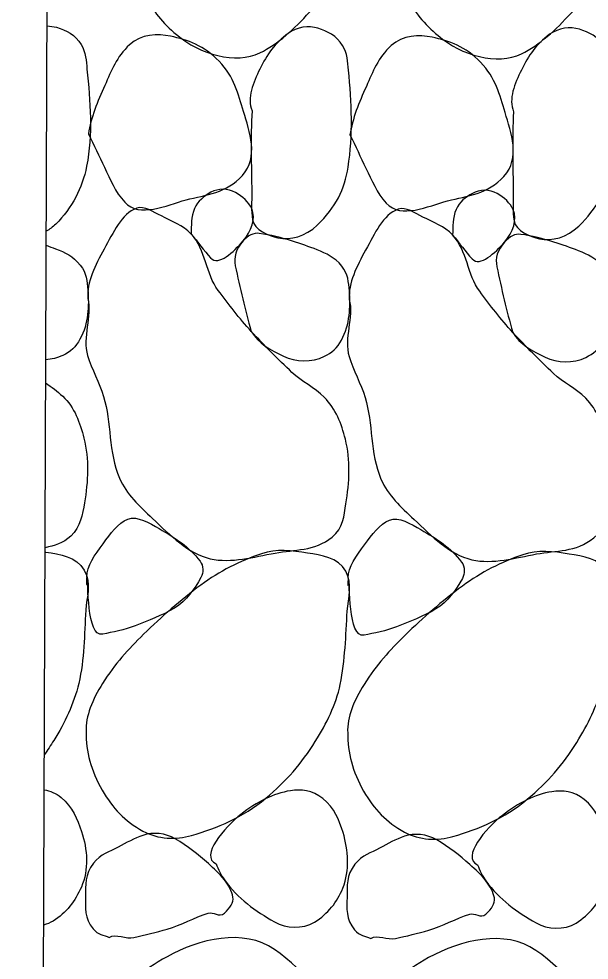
# Model space of a CAD drawing. Header units: feet. Extents: x -406 to 2003, y 7035 to 10885.
# Drawn here: x 632.75 to 640.34, y 8377.38 to 8389.91 of the extents above; entities that cross this region are included whole.
import ezdxf

# ---------------------------------------------------------------- set-up
doc = ezdxf.new("R2010")
doc.units = ezdxf.units.FT
doc.header["$LTSCALE"] = 40
doc.header["$MEASUREMENT"] = 0
doc.layers.add('1', color=7, linetype='Continuous')

msp = doc.modelspace()

# ---------------------------------------------------------------- linework, layer by layer
at = {"layer": '1', "color": 4, "linetype": 'Continuous'}
msp.add_line((632.749, 8290.171, -4.663), (633.264, 8427.195, -4.663), dxfattribs=at)
for points, knots in [([(633.706, 8393.613, -4.663), (633.604, 8393.818, -4.663), (633.784, 8394.11, -4.663), (633.958, 8394.326, -4.663), (634.207, 8394.634, -4.663), (634.47, 8394.838, -4.663), (634.789, 8395.015, -4.663), (635.213, 8395.25, -4.663), (635.806, 8395.397, -4.663), (636.218, 8395.112, -4.663), (636.641, 8394.819, -4.663), (636.957, 8394.405, -4.663), (637.075, 8393.918, -4.663), (637.154, 8393.593, -4.663), (637.19, 8393.268, -4.663), (637.174, 8392.942, -4.663), (637.148, 8392.432, -4.663), (637.094, 8391.922, -4.663), (637.066, 8391.412, -4.663), (637.052, 8391.159, -4.663), (637.098, 8390.904, -4.663), (637.063, 8390.652, -4.663), (637.027, 8390.388, -4.663), (636.808, 8390.206, -4.663), (636.618, 8389.996, -4.663), (636.415, 8389.769, -4.663), (636.2, 8389.574, -4.663), (635.959, 8389.454, -4.663), (635.637, 8389.294, -4.663), (635.161, 8389.432, -4.663), (634.848, 8389.696, -4.663), (634.666, 8389.85, -4.663), (634.526, 8390.011, -4.663), (634.442, 8390.219, -4.663), (634.266, 8390.655, -4.663), (634.125, 8391.086, -4.663), (634.005, 8391.536, -4.663), (633.879, 8392.008, -4.663), (633.716, 8392.472, -4.663), (633.693, 8392.955, -4.663), (633.682, 8393.174, -4.663), (633.696, 8393.394, -4.663), (633.706, 8393.613, -4.663)], [0, 0, 0, 0, 0.050597, 0.050597, 0.050597, 0.122728, 0.122728, 0.122728, 0.218507, 0.218507, 0.218507, 0.316787, 0.316787, 0.316787, 0.38235, 0.38235, 0.38235, 0.484937, 0.484937, 0.484937, 0.535738, 0.535738, 0.535738, 0.588733, 0.588733, 0.588733, 0.645816, 0.645816, 0.645816, 0.721809, 0.721809, 0.721809, 0.766098, 0.766098, 0.766098, 0.85889, 0.85889, 0.85889, 0.956017, 0.956017, 0.956017, 1, 1, 1, 1]), ([(637.188, 8393.6, -4.663), (637.085, 8393.805, -4.663), (637.266, 8394.097, -4.663), (637.44, 8394.313, -4.663), (637.688, 8394.621, -4.663), (637.951, 8394.825, -4.663), (638.27, 8395.002, -4.663), (638.694, 8395.237, -4.663), (639.288, 8395.384, -4.663), (639.699, 8395.099, -4.663), (640.122, 8394.806, -4.663), (640.438, 8394.392, -4.663), (640.557, 8393.905, -4.663), (640.636, 8393.579, -4.663), (640.671, 8393.255, -4.663), (640.655, 8392.929, -4.663), (640.63, 8392.419, -4.663), (640.575, 8391.909, -4.663), (640.547, 8391.398, -4.663), (640.534, 8391.146, -4.663), (640.579, 8390.891, -4.663), (640.545, 8390.639, -4.663), (640.508, 8390.375, -4.663), (640.289, 8390.193, -4.663), (640.1, 8389.983, -4.663), (639.896, 8389.756, -4.663), (639.682, 8389.561, -4.663), (639.44, 8389.441, -4.663), (639.118, 8389.281, -4.663), (638.643, 8389.418, -4.663), (638.33, 8389.683, -4.663), (638.147, 8389.837, -4.663), (638.007, 8389.998, -4.663), (637.923, 8390.206, -4.663), (637.748, 8390.642, -4.663), (637.606, 8391.073, -4.663), (637.486, 8391.523, -4.663), (637.361, 8391.995, -4.663), (637.198, 8392.458, -4.663), (637.174, 8392.942, -4.663), (637.163, 8393.161, -4.663), (637.178, 8393.381, -4.663), (637.188, 8393.6, -4.663)], [0, 0, 0, 0, 0.050597, 0.050597, 0.050597, 0.122728, 0.122728, 0.122728, 0.218507, 0.218507, 0.218507, 0.316787, 0.316787, 0.316787, 0.38235, 0.38235, 0.38235, 0.484937, 0.484937, 0.484937, 0.535738, 0.535738, 0.535738, 0.588733, 0.588733, 0.588733, 0.645816, 0.645816, 0.645816, 0.721809, 0.721809, 0.721809, 0.766098, 0.766098, 0.766098, 0.85889, 0.85889, 0.85889, 0.956017, 0.956017, 0.956017, 1, 1, 1, 1]), ([(633.124, 8389.812, -4.663), (633.166, 8389.811, -4.663), (633.208, 8389.804, -4.663), (633.25, 8389.793, -4.663), (633.381, 8389.759, -4.663), (633.501, 8389.691, -4.663), (633.578, 8389.565, -4.663), (633.643, 8389.458, -4.663), (633.645, 8389.348, -4.663), (633.656, 8389.236, -4.663), (633.699, 8388.807, -4.663), (633.737, 8388.369, -4.663), (633.651, 8387.943, -4.663), (633.593, 8387.655, -4.663), (633.46, 8387.387, -4.663), (633.24, 8387.173, -4.663), (633.2, 8387.135, -4.663), (633.159, 8387.105, -4.663), (633.113, 8387.078, -4.663)], [0, 0, 0, 0, 0.039924, 0.039924, 0.039924, 0.165192, 0.165192, 0.165192, 0.271276, 0.271276, 0.271276, 0.676654, 0.676654, 0.676654, 0.950254, 0.950254, 0.950254, 1, 1, 1, 1]), ([(633.675, 8388.374, -4.663), (633.707, 8388.591, -4.663), (633.796, 8388.805, -4.663), (633.893, 8389.019, -4.663), (633.984, 8389.219, -4.663), (634.046, 8389.399, -4.663), (634.224, 8389.562, -4.663), (634.38, 8389.706, -4.663), (634.596, 8389.709, -4.663), (634.769, 8389.674, -4.663), (634.995, 8389.628, -4.663), (635.217, 8389.546, -4.663), (635.414, 8389.343, -4.663), (635.617, 8389.134, -4.663), (635.669, 8388.906, -4.663), (635.74, 8388.672, -4.663), (635.821, 8388.405, -4.663), (635.946, 8388.067, -4.663), (635.726, 8387.822, -4.663), (635.514, 8387.586, -4.663), (635.241, 8387.565, -4.663), (634.976, 8387.496, -4.663), (634.712, 8387.426, -4.663), (634.356, 8387.251, -4.663), (634.159, 8387.465, -4.663), (634.03, 8387.606, -4.663), (633.968, 8387.769, -4.663), (633.889, 8387.931, -4.663), (633.817, 8388.078, -4.663), (633.748, 8388.227, -4.663), (633.675, 8388.374, -4.663)], [0, 0, 0, 0, 0.099321, 0.099321, 0.099321, 0.192025, 0.192025, 0.192025, 0.273076, 0.273076, 0.273076, 0.378794, 0.378794, 0.378794, 0.48747, 0.48747, 0.48747, 0.61146, 0.61146, 0.61146, 0.73063, 0.73063, 0.73063, 0.849753, 0.849753, 0.849753, 0.928287, 0.928287, 0.928287, 1, 1, 1, 1]), ([(635.854, 8388.683, -4.663), (635.782, 8388.851, -4.663), (635.869, 8389.06, -4.663), (635.958, 8389.238, -4.663), (636.053, 8389.43, -4.663), (636.155, 8389.582, -4.663), (636.334, 8389.713, -4.663), (636.453, 8389.801, -4.663), (636.607, 8389.817, -4.663), (636.731, 8389.78, -4.663), (636.854, 8389.743, -4.663), (636.982, 8389.68, -4.663), (637.059, 8389.552, -4.663), (637.124, 8389.444, -4.663), (637.126, 8389.335, -4.663), (637.137, 8389.223, -4.663), (637.18, 8388.794, -4.663), (637.2, 8388.358, -4.663), (637.132, 8387.93, -4.663), (637.087, 8387.641, -4.663), (636.968, 8387.397, -4.663), (636.721, 8387.16, -4.663), (636.566, 8387.011, -4.663), (636.364, 8386.956, -4.663), (636.199, 8386.992, -4.663), (636.074, 8387.02, -4.663), (635.884, 8387.093, -4.663), (635.86, 8387.232, -4.663), (635.838, 8387.353, -4.663), (635.851, 8387.474, -4.663), (635.85, 8387.595, -4.663), (635.845, 8387.957, -4.663), (635.833, 8388.321, -4.663), (635.854, 8388.683, -4.663)], [0, 0, 0, 0, 0.081972, 0.081972, 0.081972, 0.169857, 0.169857, 0.169857, 0.228285, 0.228285, 0.228285, 0.286248, 0.286248, 0.286248, 0.335334, 0.335334, 0.335334, 0.522907, 0.522907, 0.522907, 0.649504, 0.649504, 0.649504, 0.729114, 0.729114, 0.729114, 0.789367, 0.789367, 0.789367, 0.842044, 0.842044, 0.842044, 1, 1, 1, 1]), ([(639.335, 8388.67, -4.663), (639.264, 8388.838, -4.663), (639.351, 8389.047, -4.663), (639.439, 8389.225, -4.663), (639.534, 8389.417, -4.663), (639.636, 8389.568, -4.663), (639.815, 8389.7, -4.663), (639.935, 8389.788, -4.663), (640.089, 8389.804, -4.663), (640.212, 8389.767, -4.663), (640.335, 8389.73, -4.663), (640.463, 8389.666, -4.663), (640.54, 8389.539, -4.663), (640.606, 8389.431, -4.663), (640.607, 8389.322, -4.663), (640.619, 8389.21, -4.663), (640.662, 8388.781, -4.663), (640.681, 8388.345, -4.663), (640.614, 8387.917, -4.663), (640.568, 8387.628, -4.663), (640.449, 8387.384, -4.663), (640.203, 8387.147, -4.663), (640.047, 8386.998, -4.663), (639.845, 8386.942, -4.663), (639.68, 8386.979, -4.663), (639.556, 8387.007, -4.663), (639.366, 8387.08, -4.663), (639.341, 8387.219, -4.663), (639.319, 8387.34, -4.663), (639.333, 8387.46, -4.663), (639.331, 8387.581, -4.663), (639.326, 8387.944, -4.663), (639.315, 8388.307, -4.663), (639.335, 8388.67, -4.663)], [0, 0, 0, 0, 0.081972, 0.081972, 0.081972, 0.169857, 0.169857, 0.169857, 0.228285, 0.228285, 0.228285, 0.286248, 0.286248, 0.286248, 0.335334, 0.335334, 0.335334, 0.522907, 0.522907, 0.522907, 0.649504, 0.649504, 0.649504, 0.729114, 0.729114, 0.729114, 0.789367, 0.789367, 0.789367, 0.842044, 0.842044, 0.842044, 1, 1, 1, 1]), ([(637.157, 8388.361, -4.663), (637.189, 8388.578, -4.663), (637.277, 8388.792, -4.663), (637.375, 8389.006, -4.663), (637.465, 8389.206, -4.663), (637.527, 8389.386, -4.663), (637.705, 8389.549, -4.663), (637.861, 8389.692, -4.663), (638.077, 8389.696, -4.663), (638.25, 8389.661, -4.663), (638.476, 8389.615, -4.663), (638.698, 8389.533, -4.663), (638.895, 8389.329, -4.663), (639.098, 8389.121, -4.663), (639.15, 8388.893, -4.663), (639.222, 8388.659, -4.663), (639.303, 8388.392, -4.663), (639.428, 8388.054, -4.663), (639.207, 8387.809, -4.663), (638.995, 8387.573, -4.663), (638.722, 8387.552, -4.663), (638.457, 8387.483, -4.663), (638.193, 8387.413, -4.663), (637.838, 8387.238, -4.663), (637.641, 8387.452, -4.663), (637.511, 8387.592, -4.663), (637.449, 8387.756, -4.663), (637.37, 8387.918, -4.663), (637.299, 8388.065, -4.663), (637.23, 8388.214, -4.663), (637.157, 8388.361, -4.663)], [0, 0, 0, 0, 0.099321, 0.099321, 0.099321, 0.192025, 0.192025, 0.192025, 0.273076, 0.273076, 0.273076, 0.378794, 0.378794, 0.378794, 0.48747, 0.48747, 0.48747, 0.61146, 0.61146, 0.61146, 0.73063, 0.73063, 0.73063, 0.849753, 0.849753, 0.849753, 0.928287, 0.928287, 0.928287, 1, 1, 1, 1]), ([(635.042, 8387.042, -4.663), (635.044, 8387.155, -4.663), (635.042, 8387.269, -4.663), (635.089, 8387.382, -4.663), (635.131, 8387.482, -4.663), (635.214, 8387.546, -4.663), (635.305, 8387.597, -4.663), (635.404, 8387.651, -4.663), (635.532, 8387.652, -4.663), (635.634, 8387.595, -4.663), (635.729, 8387.542, -4.663), (635.808, 8387.466, -4.663), (635.849, 8387.379, -4.663), (635.908, 8387.251, -4.663), (635.846, 8387.079, -4.663), (635.734, 8386.949, -4.663), (635.611, 8386.806, -4.663), (635.407, 8386.611, -4.663), (635.302, 8386.723, -4.663), (635.213, 8386.818, -4.663), (635.131, 8386.94, -4.663), (635.042, 8387.042, -4.663)], [0, 0, 0, 0, 0.13075, 0.13075, 0.13075, 0.246831, 0.246831, 0.246831, 0.372114, 0.372114, 0.372114, 0.488195, 0.488195, 0.488195, 0.657947, 0.657947, 0.657947, 0.84346, 0.84346, 0.84346, 1, 1, 1, 1]), ([(638.524, 8387.029, -4.663), (638.525, 8387.142, -4.663), (638.523, 8387.256, -4.663), (638.57, 8387.369, -4.663), (638.612, 8387.469, -4.663), (638.695, 8387.533, -4.663), (638.787, 8387.583, -4.663), (638.886, 8387.638, -4.663), (639.014, 8387.639, -4.663), (639.116, 8387.582, -4.663), (639.21, 8387.529, -4.663), (639.29, 8387.453, -4.663), (639.33, 8387.366, -4.663), (639.389, 8387.238, -4.663), (639.328, 8387.066, -4.663), (639.215, 8386.935, -4.663), (639.092, 8386.793, -4.663), (638.889, 8386.598, -4.663), (638.783, 8386.71, -4.663), (638.695, 8386.805, -4.663), (638.613, 8386.927, -4.663), (638.524, 8387.029, -4.663)], [0, 0, 0, 0, 0.13075, 0.13075, 0.13075, 0.246831, 0.246831, 0.246831, 0.372114, 0.372114, 0.372114, 0.488195, 0.488195, 0.488195, 0.657947, 0.657947, 0.657947, 0.84346, 0.84346, 0.84346, 1, 1, 1, 1]), ([(633.667, 8386.185, -4.663), (633.653, 8386.402, -4.663), (633.764, 8386.624, -4.663), (633.885, 8386.842, -4.663), (634.006, 8387.061, -4.663), (634.115, 8387.312, -4.663), (634.318, 8387.385, -4.663), (634.418, 8387.421, -4.663), (634.542, 8387.334, -4.663), (634.646, 8387.282, -4.663), (634.787, 8387.21, -4.663), (634.932, 8387.16, -4.663), (635.042, 8387.042, -4.663), (635.24, 8386.83, -4.663), (635.237, 8386.513, -4.663), (635.402, 8386.292, -4.663), (635.542, 8386.106, -4.663), (635.684, 8385.919, -4.663), (635.843, 8385.746, -4.663), (636.017, 8385.556, -4.663), (636.2, 8385.377, -4.663), (636.385, 8385.2, -4.663), (636.515, 8385.075, -4.663), (636.682, 8385.004, -4.663), (636.815, 8384.869, -4.663), (636.968, 8384.714, -4.663), (637.045, 8384.516, -4.663), (637.096, 8384.313, -4.663), (637.167, 8384.032, -4.663), (637.15, 8383.735, -4.663), (637.104, 8383.451, -4.663), (637.079, 8383.293, -4.663), (637.067, 8383.126, -4.663), (636.921, 8383.009, -4.663), (636.679, 8382.817, -4.663), (636.421, 8382.844, -4.663), (636.16, 8382.796, -4.663), (635.875, 8382.745, -4.663), (635.578, 8382.655, -4.663), (635.298, 8382.72, -4.663), (634.996, 8382.791, -4.663), (634.769, 8383.03, -4.663), (634.529, 8383.256, -4.663), (634.352, 8383.423, -4.663), (634.183, 8383.574, -4.663), (634.089, 8383.791, -4.663), (633.939, 8384.138, -4.663), (633.983, 8384.531, -4.663), (633.878, 8384.88, -4.663), (633.822, 8385.064, -4.663), (633.721, 8385.242, -4.663), (633.664, 8385.425, -4.663), (633.59, 8385.664, -4.663), (633.727, 8385.946, -4.663), (633.667, 8386.185, -4.663)], [0, 0, 0, 0, 0.054316, 0.054316, 0.054316, 0.108799, 0.108799, 0.108799, 0.135821, 0.135821, 0.135821, 0.172146, 0.172146, 0.172146, 0.237422, 0.237422, 0.237422, 0.292461, 0.292461, 0.292461, 0.352873, 0.352873, 0.352873, 0.395413, 0.395413, 0.395413, 0.444368, 0.444368, 0.444368, 0.51201, 0.51201, 0.51201, 0.549525, 0.549525, 0.549525, 0.611502, 0.611502, 0.611502, 0.679424, 0.679424, 0.679424, 0.752988, 0.752988, 0.752988, 0.80734, 0.80734, 0.80734, 0.894432, 0.894432, 0.894432, 0.940374, 0.940374, 0.940374, 1, 1, 1, 1]), ([(637.148, 8386.172, -4.663), (637.135, 8386.389, -4.663), (637.246, 8386.611, -4.663), (637.366, 8386.829, -4.663), (637.487, 8387.048, -4.663), (637.597, 8387.299, -4.663), (637.799, 8387.372, -4.663), (637.9, 8387.408, -4.663), (638.023, 8387.321, -4.663), (638.128, 8387.268, -4.663), (638.268, 8387.197, -4.663), (638.414, 8387.147, -4.663), (638.524, 8387.029, -4.663), (638.722, 8386.817, -4.663), (638.718, 8386.5, -4.663), (638.884, 8386.279, -4.663), (639.024, 8386.093, -4.663), (639.165, 8385.906, -4.663), (639.324, 8385.733, -4.663), (639.499, 8385.543, -4.663), (639.681, 8385.364, -4.663), (639.866, 8385.187, -4.663), (639.997, 8385.062, -4.663), (640.163, 8384.991, -4.663), (640.296, 8384.856, -4.663), (640.449, 8384.701, -4.663), (640.526, 8384.503, -4.663), (640.577, 8384.299, -4.663), (640.648, 8384.018, -4.663), (640.631, 8383.722, -4.663), (640.585, 8383.438, -4.663), (640.56, 8383.28, -4.663), (640.549, 8383.113, -4.663), (640.402, 8382.996, -4.663), (640.161, 8382.804, -4.663), (639.902, 8382.831, -4.663), (639.642, 8382.783, -4.663), (639.357, 8382.732, -4.663), (639.059, 8382.642, -4.663), (638.78, 8382.707, -4.663), (638.477, 8382.778, -4.663), (638.251, 8383.017, -4.663), (638.011, 8383.243, -4.663), (637.833, 8383.41, -4.663), (637.664, 8383.561, -4.663), (637.57, 8383.778, -4.663), (637.42, 8384.125, -4.663), (637.465, 8384.518, -4.663), (637.359, 8384.867, -4.663), (637.303, 8385.051, -4.663), (637.202, 8385.229, -4.663), (637.146, 8385.412, -4.663), (637.072, 8385.651, -4.663), (637.209, 8385.933, -4.663), (637.148, 8386.172, -4.663)], [0, 0, 0, 0, 0.054316, 0.054316, 0.054316, 0.108799, 0.108799, 0.108799, 0.135821, 0.135821, 0.135821, 0.172146, 0.172146, 0.172146, 0.237422, 0.237422, 0.237422, 0.292461, 0.292461, 0.292461, 0.352873, 0.352873, 0.352873, 0.395413, 0.395413, 0.395413, 0.444368, 0.444368, 0.444368, 0.51201, 0.51201, 0.51201, 0.549525, 0.549525, 0.549525, 0.611502, 0.611502, 0.611502, 0.679424, 0.679424, 0.679424, 0.752988, 0.752988, 0.752988, 0.80734, 0.80734, 0.80734, 0.894432, 0.894432, 0.894432, 0.940374, 0.940374, 0.940374, 1, 1, 1, 1]), ([(635.843, 8385.746, -4.663), (635.798, 8385.889, -4.663), (635.766, 8386.033, -4.663), (635.731, 8386.177, -4.663), (635.695, 8386.325, -4.663), (635.66, 8386.473, -4.663), (635.631, 8386.62, -4.663), (635.608, 8386.732, -4.663), (635.638, 8386.841, -4.663), (635.734, 8386.949, -4.663), (635.8, 8387.023, -4.663), (635.873, 8387.06, -4.663), (635.95, 8387.05, -4.663), (636.097, 8387.031, -4.663), (636.246, 8386.992, -4.663), (636.392, 8386.946, -4.663), (636.503, 8386.911, -4.663), (636.611, 8386.875, -4.663), (636.72, 8386.831, -4.663), (636.843, 8386.782, -4.663), (636.953, 8386.733, -4.663), (637.048, 8386.615, -4.663), (637.132, 8386.511, -4.663), (637.14, 8386.397, -4.663), (637.149, 8386.286, -4.663), (637.165, 8386.069, -4.663), (637.158, 8385.844, -4.663), (637.044, 8385.628, -4.663), (636.991, 8385.527, -4.663), (636.914, 8385.461, -4.663), (636.817, 8385.414, -4.663), (636.648, 8385.331, -4.663), (636.437, 8385.337, -4.663), (636.272, 8385.416, -4.663), (636.108, 8385.494, -4.663), (635.932, 8385.586, -4.663), (635.843, 8385.746, -4.663)], [0, 0, 0, 0, 0.087607, 0.087607, 0.087607, 0.176844, 0.176844, 0.176844, 0.244543, 0.244543, 0.244543, 0.291416, 0.291416, 0.291416, 0.380653, 0.380653, 0.380653, 0.449046, 0.449046, 0.449046, 0.526343, 0.526343, 0.526343, 0.594042, 0.594042, 0.594042, 0.724902, 0.724902, 0.724902, 0.786407, 0.786407, 0.786407, 0.893425, 0.893425, 0.893425, 1, 1, 1, 1]), ([(639.324, 8385.733, -4.663), (639.28, 8385.876, -4.663), (639.248, 8386.02, -4.663), (639.212, 8386.164, -4.663), (639.176, 8386.312, -4.663), (639.142, 8386.46, -4.663), (639.112, 8386.607, -4.663), (639.089, 8386.719, -4.663), (639.119, 8386.828, -4.663), (639.215, 8386.935, -4.663), (639.281, 8387.01, -4.663), (639.354, 8387.047, -4.663), (639.431, 8387.037, -4.663), (639.578, 8387.018, -4.663), (639.727, 8386.979, -4.663), (639.873, 8386.933, -4.663), (639.984, 8386.898, -4.663), (640.092, 8386.862, -4.663), (640.201, 8386.818, -4.663), (640.324, 8386.769, -4.663), (640.434, 8386.72, -4.663), (640.529, 8386.602, -4.663), (640.613, 8386.498, -4.663), (640.622, 8386.384, -4.663), (640.63, 8386.272, -4.663), (640.647, 8386.056, -4.663), (640.639, 8385.831, -4.663), (640.526, 8385.615, -4.663), (640.472, 8385.514, -4.663), (640.395, 8385.448, -4.663), (640.298, 8385.4, -4.663), (640.129, 8385.317, -4.663), (639.918, 8385.324, -4.663), (639.754, 8385.403, -4.663), (639.59, 8385.48, -4.663), (639.414, 8385.573, -4.663), (639.324, 8385.733, -4.663)], [0, 0, 0, 0, 0.087607, 0.087607, 0.087607, 0.176844, 0.176844, 0.176844, 0.244543, 0.244543, 0.244543, 0.291416, 0.291416, 0.291416, 0.380653, 0.380653, 0.380653, 0.449046, 0.449046, 0.449046, 0.526343, 0.526343, 0.526343, 0.594042, 0.594042, 0.594042, 0.724902, 0.724902, 0.724902, 0.786407, 0.786407, 0.786407, 0.893425, 0.893425, 0.893425, 1, 1, 1, 1]), ([(633.113, 8386.892, -4.663), (633.155, 8386.877, -4.663), (633.197, 8386.861, -4.663), (633.239, 8386.845, -4.663), (633.361, 8386.798, -4.663), (633.47, 8386.746, -4.663), (633.567, 8386.628, -4.663), (633.651, 8386.525, -4.663), (633.659, 8386.41, -4.663), (633.667, 8386.299, -4.663), (633.684, 8386.082, -4.663), (633.68, 8385.855, -4.663), (633.563, 8385.641, -4.663), (633.508, 8385.541, -4.663), (633.435, 8385.47, -4.663), (633.335, 8385.427, -4.663), (633.26, 8385.394, -4.663), (633.185, 8385.373, -4.663), (633.107, 8385.368, -4.663)], [0, 0, 0, 0, 0.064408, 0.064408, 0.064408, 0.252893, 0.252893, 0.252893, 0.417971, 0.417971, 0.417971, 0.737065, 0.737065, 0.737065, 0.887039, 0.887039, 0.887039, 1, 1, 1, 1]), ([(633.106, 8385.059, -4.663), (633.185, 8385.005, -4.663), (633.26, 8384.95, -4.663), (633.333, 8384.882, -4.663), (633.492, 8384.735, -4.663), (633.563, 8384.529, -4.663), (633.615, 8384.326, -4.663), (633.686, 8384.045, -4.663), (633.671, 8383.747, -4.663), (633.623, 8383.464, -4.663), (633.596, 8383.307, -4.663), (633.572, 8383.148, -4.663), (633.44, 8383.022, -4.663), (633.335, 8382.923, -4.663), (633.22, 8382.893, -4.663), (633.098, 8382.867, -4.663)], [0, 0, 0, 0, 0.109598, 0.109598, 0.109598, 0.347039, 0.347039, 0.347039, 0.675113, 0.675113, 0.675113, 0.857069, 0.857069, 0.857069, 1, 1, 1, 1]), ([(633.653, 8382.477, -4.663), (633.651, 8382.62, -4.663), (633.763, 8382.774, -4.663), (633.87, 8382.919, -4.663), (633.972, 8383.056, -4.663), (634.067, 8383.193, -4.663), (634.2, 8383.246, -4.663), (634.326, 8383.296, -4.663), (634.486, 8383.197, -4.663), (634.619, 8383.12, -4.663), (634.83, 8382.997, -4.663), (635.015, 8382.882, -4.663), (635.162, 8382.687, -4.663), (635.208, 8382.626, -4.663), (635.207, 8382.534, -4.663), (635.173, 8382.471, -4.663), (635.088, 8382.315, -4.663), (634.98, 8382.163, -4.663), (634.82, 8382.064, -4.663), (634.649, 8381.959, -4.663), (634.474, 8381.9, -4.663), (634.297, 8381.828, -4.663), (634.159, 8381.772, -4.663), (633.991, 8381.74, -4.663), (633.866, 8381.716, -4.663), (633.643, 8381.675, -4.663), (633.68, 8382.425, -4.663), (633.653, 8382.477, -4.663), (633.65, 8382.484, -4.663), (633.645, 8382.35, -4.663), (633.653, 8382.375, -4.663)], [0, 0, 0, 0, 0.103475, 0.103475, 0.103475, 0.201297, 0.201297, 0.201297, 0.293367, 0.293367, 0.293367, 0.439391, 0.439391, 0.439391, 0.484772, 0.484772, 0.484772, 0.598088, 0.598088, 0.598088, 0.7187, 0.7187, 0.7187, 0.812423, 0.812423, 0.812423, 0.978533, 0.978533, 0.978533, 1, 1, 1, 1]), ([(637.134, 8382.464, -4.663), (637.132, 8382.607, -4.663), (637.244, 8382.761, -4.663), (637.352, 8382.905, -4.663), (637.453, 8383.042, -4.663), (637.548, 8383.18, -4.663), (637.682, 8383.233, -4.663), (637.807, 8383.283, -4.663), (637.968, 8383.184, -4.663), (638.101, 8383.107, -4.663), (638.312, 8382.984, -4.663), (638.496, 8382.869, -4.663), (638.643, 8382.674, -4.663), (638.689, 8382.613, -4.663), (638.688, 8382.521, -4.663), (638.654, 8382.458, -4.663), (638.569, 8382.302, -4.663), (638.461, 8382.15, -4.663), (638.301, 8382.051, -4.663), (638.13, 8381.946, -4.663), (637.955, 8381.887, -4.663), (637.778, 8381.815, -4.663), (637.641, 8381.759, -4.663), (637.473, 8381.727, -4.663), (637.347, 8381.703, -4.663), (637.124, 8381.661, -4.663), (637.162, 8382.412, -4.663), (637.134, 8382.464, -4.663), (637.131, 8382.471, -4.663), (637.127, 8382.337, -4.663), (637.134, 8382.362, -4.663)], [0, 0, 0, 0, 0.103475, 0.103475, 0.103475, 0.201297, 0.201297, 0.201297, 0.293367, 0.293367, 0.293367, 0.439391, 0.439391, 0.439391, 0.484772, 0.484772, 0.484772, 0.598088, 0.598088, 0.598088, 0.7187, 0.7187, 0.7187, 0.812423, 0.812423, 0.812423, 0.978533, 0.978533, 0.978533, 1, 1, 1, 1]), ([(633.097, 8382.81, -4.663), (633.102, 8382.809, -4.663), (633.106, 8382.809, -4.663), (633.11, 8382.808, -4.663), (633.295, 8382.778, -4.663), (633.512, 8382.755, -4.663), (633.619, 8382.568, -4.663), (633.722, 8382.391, -4.663), (633.651, 8382.212, -4.663), (633.64, 8382.035, -4.663), (633.62, 8381.71, -4.663), (633.624, 8381.384, -4.663), (633.546, 8381.06, -4.663), (633.48, 8380.786, -4.663), (633.363, 8380.536, -4.663), (633.214, 8380.301, -4.663), (633.173, 8380.236, -4.663), (633.132, 8380.173, -4.663), (633.087, 8380.11, -4.663)], [0, 0, 0, 0, 0.00405, 0.00405, 0.00405, 0.183053, 0.183053, 0.183053, 0.352625, 0.352625, 0.352625, 0.663964, 0.663964, 0.663964, 0.927128, 0.927128, 0.927128, 1, 1, 1, 1]), ([(633.645, 8380.413, -4.663), (633.636, 8380.629, -4.663), (633.729, 8380.844, -4.663), (633.863, 8381.059, -4.663), (634.031, 8381.327, -4.663), (634.204, 8381.512, -4.663), (634.41, 8381.714, -4.663), (634.653, 8381.953, -4.663), (634.896, 8382.164, -4.663), (635.172, 8382.369, -4.663), (635.422, 8382.554, -4.663), (635.69, 8382.688, -4.663), (635.979, 8382.786, -4.663), (636.174, 8382.852, -4.663), (636.39, 8382.831, -4.663), (636.591, 8382.795, -4.663), (636.777, 8382.762, -4.663), (636.998, 8382.742, -4.663), (637.101, 8382.555, -4.663), (637.198, 8382.378, -4.663), (637.132, 8382.199, -4.663), (637.121, 8382.022, -4.663), (637.101, 8381.697, -4.663), (637.093, 8381.371, -4.663), (637.027, 8381.047, -4.663), (636.972, 8380.773, -4.663), (636.846, 8380.532, -4.663), (636.695, 8380.288, -4.663), (636.513, 8379.993, -4.663), (636.312, 8379.76, -4.663), (636.035, 8379.531, -4.663), (635.73, 8379.279, -4.663), (635.393, 8379.135, -4.663), (635.046, 8379.036, -4.663), (634.843, 8378.977, -4.663), (634.603, 8378.984, -4.663), (634.4, 8379.095, -4.663), (634.159, 8379.226, -4.663), (634.001, 8379.395, -4.663), (633.858, 8379.641, -4.663), (633.709, 8379.898, -4.663), (633.642, 8380.157, -4.663), (633.645, 8380.413, -4.663)], [0, 0, 0, 0, 0.060327, 0.060327, 0.060327, 0.135919, 0.135919, 0.135919, 0.224896, 0.224896, 0.224896, 0.305284, 0.305284, 0.305284, 0.359513, 0.359513, 0.359513, 0.409373, 0.409373, 0.409373, 0.456607, 0.456607, 0.456607, 0.543329, 0.543329, 0.543329, 0.616633, 0.616633, 0.616633, 0.70561, 0.70561, 0.70561, 0.803499, 0.803499, 0.803499, 0.860951, 0.860951, 0.860951, 0.929109, 0.929109, 0.929109, 1, 1, 1, 1]), ([(637.127, 8380.4, -4.663), (637.117, 8380.616, -4.663), (637.211, 8380.831, -4.663), (637.345, 8381.046, -4.663), (637.512, 8381.314, -4.663), (637.685, 8381.499, -4.663), (637.891, 8381.701, -4.663), (638.134, 8381.94, -4.663), (638.377, 8382.151, -4.663), (638.654, 8382.356, -4.663), (638.903, 8382.541, -4.663), (639.172, 8382.675, -4.663), (639.46, 8382.773, -4.663), (639.655, 8382.839, -4.663), (639.871, 8382.818, -4.663), (640.073, 8382.782, -4.663), (640.258, 8382.749, -4.663), (640.479, 8382.729, -4.663), (640.582, 8382.542, -4.663), (640.68, 8382.364, -4.663), (640.614, 8382.186, -4.663), (640.603, 8382.009, -4.663), (640.583, 8381.684, -4.663), (640.574, 8381.358, -4.663), (640.508, 8381.034, -4.663), (640.453, 8380.76, -4.663), (640.327, 8380.519, -4.663), (640.177, 8380.275, -4.663), (639.994, 8379.98, -4.663), (639.793, 8379.747, -4.663), (639.516, 8379.518, -4.663), (639.212, 8379.266, -4.663), (638.874, 8379.122, -4.663), (638.528, 8379.023, -4.663), (638.324, 8378.964, -4.663), (638.085, 8378.971, -4.663), (637.881, 8379.082, -4.663), (637.641, 8379.213, -4.663), (637.482, 8379.382, -4.663), (637.339, 8379.628, -4.663), (637.191, 8379.885, -4.663), (637.123, 8380.144, -4.663), (637.127, 8380.4, -4.663)], [0, 0, 0, 0, 0.060327, 0.060327, 0.060327, 0.135919, 0.135919, 0.135919, 0.224896, 0.224896, 0.224896, 0.305284, 0.305284, 0.305284, 0.359513, 0.359513, 0.359513, 0.409373, 0.409373, 0.409373, 0.456607, 0.456607, 0.456607, 0.543329, 0.543329, 0.543329, 0.616633, 0.616633, 0.616633, 0.70561, 0.70561, 0.70561, 0.803499, 0.803499, 0.803499, 0.860951, 0.860951, 0.860951, 0.929109, 0.929109, 0.929109, 1, 1, 1, 1]), ([(633.086, 8379.645, -4.663), (633.168, 8379.63, -4.663), (633.242, 8379.6, -4.663), (633.313, 8379.541, -4.663), (633.464, 8379.418, -4.663), (633.528, 8379.255, -4.663), (633.584, 8379.087, -4.663), (633.661, 8378.853, -4.663), (633.683, 8378.579, -4.663), (633.581, 8378.35, -4.663), (633.5, 8378.166, -4.663), (633.381, 8378.003, -4.663), (633.205, 8377.897, -4.663), (633.164, 8377.873, -4.663), (633.123, 8377.855, -4.663), (633.079, 8377.844, -4.663)], [0, 0, 0, 0, 0.111691, 0.111691, 0.111691, 0.34767, 0.34767, 0.34767, 0.67649, 0.67649, 0.67649, 0.938815, 0.938815, 0.938815, 1, 1, 1, 1]), ([(635.374, 8378.66, -4.663), (635.151, 8378.756, -4.663), (635.489, 8379.148, -4.663), (635.705, 8379.317, -4.663), (635.919, 8379.484, -4.663), (636.136, 8379.595, -4.663), (636.364, 8379.632, -4.663), (636.502, 8379.654, -4.663), (636.66, 8379.639, -4.663), (636.795, 8379.528, -4.663), (636.956, 8379.396, -4.663), (637.013, 8379.243, -4.663), (637.065, 8379.074, -4.663), (637.138, 8378.837, -4.663), (637.155, 8378.573, -4.663), (637.062, 8378.336, -4.663), (636.988, 8378.148, -4.663), (636.864, 8377.995, -4.663), (636.686, 8377.884, -4.663), (636.525, 8377.784, -4.663), (636.308, 8377.8, -4.663), (636.153, 8377.886, -4.663), (635.9, 8378.028, -4.663), (635.665, 8378.196, -4.663), (635.486, 8378.444, -4.663), (635.436, 8378.514, -4.663), (635.405, 8378.583, -4.663), (635.374, 8378.66, -4.663)], [0, 0, 0, 0, 0.135954, 0.135954, 0.135954, 0.270983, 0.270983, 0.270983, 0.352857, 0.352857, 0.352857, 0.450656, 0.450656, 0.450656, 0.586933, 0.586933, 0.586933, 0.695652, 0.695652, 0.695652, 0.79419, 0.79419, 0.79419, 0.954985, 0.954985, 0.954985, 1, 1, 1, 1]), ([(638.855, 8378.647, -4.663), (638.632, 8378.743, -4.663), (638.971, 8379.135, -4.663), (639.186, 8379.304, -4.663), (639.401, 8379.471, -4.663), (639.617, 8379.582, -4.663), (639.845, 8379.619, -4.663), (639.984, 8379.641, -4.663), (640.141, 8379.626, -4.663), (640.276, 8379.515, -4.663), (640.437, 8379.383, -4.663), (640.494, 8379.23, -4.663), (640.546, 8379.06, -4.663), (640.619, 8378.824, -4.663), (640.636, 8378.56, -4.663), (640.544, 8378.323, -4.663), (640.47, 8378.135, -4.663), (640.345, 8377.982, -4.663), (640.168, 8377.871, -4.663), (640.007, 8377.771, -4.663), (639.79, 8377.787, -4.663), (639.635, 8377.873, -4.663), (639.382, 8378.015, -4.663), (639.146, 8378.183, -4.663), (638.968, 8378.431, -4.663), (638.918, 8378.501, -4.663), (638.887, 8378.57, -4.663), (638.855, 8378.647, -4.663)], [0, 0, 0, 0, 0.135954, 0.135954, 0.135954, 0.270983, 0.270983, 0.270983, 0.352857, 0.352857, 0.352857, 0.450656, 0.450656, 0.450656, 0.586933, 0.586933, 0.586933, 0.695652, 0.695652, 0.695652, 0.79419, 0.79419, 0.79419, 0.954985, 0.954985, 0.954985, 1, 1, 1, 1]), ([(633.953, 8377.679, -4.663), (633.877, 8377.711, -4.663), (633.804, 8377.715, -4.663), (633.738, 8377.793, -4.663), (633.616, 8377.936, -4.663), (633.636, 8378.081, -4.663), (633.637, 8378.225, -4.663), (633.638, 8378.372, -4.663), (633.625, 8378.52, -4.663), (633.741, 8378.666, -4.663), (633.841, 8378.793, -4.663), (633.953, 8378.816, -4.663), (634.07, 8378.881, -4.663), (634.179, 8378.941, -4.663), (634.287, 8378.998, -4.663), (634.4, 8379.038, -4.663), (634.534, 8379.086, -4.663), (634.701, 8379.066, -4.663), (634.831, 8378.991, -4.663), (634.996, 8378.896, -4.663), (635.132, 8378.786, -4.663), (635.272, 8378.661, -4.663), (635.349, 8378.592, -4.663), (635.417, 8378.534, -4.663), (635.486, 8378.444, -4.663), (635.544, 8378.37, -4.663), (635.587, 8378.293, -4.663), (635.599, 8378.217, -4.663), (635.611, 8378.145, -4.663), (635.563, 8378.072, -4.663), (635.485, 8378.002, -4.663), (635.415, 8377.94, -4.663), (635.336, 8378.026, -4.663), (635.269, 8378.003, -4.663), (635.087, 8377.94, -4.663), (634.911, 8377.847, -4.663), (634.724, 8377.79, -4.663), (634.578, 8377.745, -4.663), (634.429, 8377.711, -4.663), (634.281, 8377.678, -4.663), (634.175, 8377.654, -4.663), (634.044, 8377.735, -4.663), (633.953, 8377.679, -4.663)], [0, 0, 0, 0, 0.046192, 0.046192, 0.046192, 0.130206, 0.130206, 0.130206, 0.216316, 0.216316, 0.216316, 0.290904, 0.290904, 0.290904, 0.360184, 0.360184, 0.360184, 0.442388, 0.442388, 0.442388, 0.546946, 0.546946, 0.546946, 0.604754, 0.604754, 0.604754, 0.652861, 0.652861, 0.652861, 0.699053, 0.699053, 0.699053, 0.739929, 0.739929, 0.739929, 0.850992, 0.850992, 0.850992, 0.93761, 0.93761, 0.93761, 1, 1, 1, 1]), ([(637.434, 8377.666, -4.663), (637.359, 8377.697, -4.663), (637.286, 8377.702, -4.663), (637.219, 8377.78, -4.663), (637.098, 8377.923, -4.663), (637.117, 8378.068, -4.663), (637.118, 8378.212, -4.663), (637.12, 8378.359, -4.663), (637.106, 8378.507, -4.663), (637.222, 8378.653, -4.663), (637.322, 8378.78, -4.663), (637.435, 8378.803, -4.663), (637.552, 8378.868, -4.663), (637.661, 8378.928, -4.663), (637.769, 8378.985, -4.663), (637.881, 8379.025, -4.663), (638.015, 8379.073, -4.663), (638.182, 8379.053, -4.663), (638.312, 8378.978, -4.663), (638.477, 8378.883, -4.663), (638.614, 8378.772, -4.663), (638.753, 8378.648, -4.663), (638.83, 8378.579, -4.663), (638.899, 8378.521, -4.663), (638.968, 8378.431, -4.663), (639.025, 8378.357, -4.663), (639.068, 8378.28, -4.663), (639.08, 8378.204, -4.663), (639.092, 8378.132, -4.663), (639.044, 8378.059, -4.663), (638.966, 8377.989, -4.663), (638.897, 8377.927, -4.663), (638.818, 8378.013, -4.663), (638.751, 8377.99, -4.663), (638.568, 8377.927, -4.663), (638.392, 8377.834, -4.663), (638.205, 8377.776, -4.663), (638.06, 8377.732, -4.663), (637.91, 8377.697, -4.663), (637.763, 8377.665, -4.663), (637.656, 8377.641, -4.663), (637.525, 8377.722, -4.663), (637.434, 8377.666, -4.663)], [0, 0, 0, 0, 0.046192, 0.046192, 0.046192, 0.130206, 0.130206, 0.130206, 0.216316, 0.216316, 0.216316, 0.290904, 0.290904, 0.290904, 0.360184, 0.360184, 0.360184, 0.442388, 0.442388, 0.442388, 0.546946, 0.546946, 0.546946, 0.604754, 0.604754, 0.604754, 0.652861, 0.652861, 0.652861, 0.699053, 0.699053, 0.699053, 0.739929, 0.739929, 0.739929, 0.850992, 0.850992, 0.850992, 0.93761, 0.93761, 0.93761, 1, 1, 1, 1]), ([(633.64, 8376.021, -4.663), (633.537, 8376.226, -4.663), (633.718, 8376.518, -4.663), (633.892, 8376.734, -4.663), (634.141, 8377.042, -4.663), (634.403, 8377.246, -4.663), (634.723, 8377.423, -4.663), (635.147, 8377.658, -4.663), (635.74, 8377.805, -4.663), (636.152, 8377.52, -4.663), (636.574, 8377.227, -4.663), (636.891, 8376.813, -4.663), (637.009, 8376.326, -4.663), (637.088, 8376.001, -4.663), (637.124, 8375.676, -4.663), (637.108, 8375.35, -4.663), (637.082, 8374.84, -4.663), (637.028, 8374.33, -4.663), (637, 8373.82, -4.663), (636.986, 8373.567, -4.663), (637.032, 8373.312, -4.663), (636.997, 8373.06, -4.663), (636.961, 8372.796, -4.663), (636.741, 8372.614, -4.663), (636.552, 8372.404, -4.663), (636.349, 8372.177, -4.663), (636.134, 8371.982, -4.663), (635.893, 8371.862, -4.663), (635.571, 8371.702, -4.663), (635.095, 8371.84, -4.663), (634.782, 8372.104, -4.663), (634.6, 8372.258, -4.663), (634.46, 8372.419, -4.663), (634.376, 8372.627, -4.663), (634.2, 8373.063, -4.663), (634.058, 8373.494, -4.663), (633.939, 8373.944, -4.663), (633.813, 8374.416, -4.663), (633.65, 8374.88, -4.663), (633.626, 8375.363, -4.663), (633.616, 8375.582, -4.663), (633.63, 8375.802, -4.663), (633.64, 8376.021, -4.663)], [0, 0, 0, 0, 0.050597, 0.050597, 0.050597, 0.122728, 0.122728, 0.122728, 0.218507, 0.218507, 0.218507, 0.316787, 0.316787, 0.316787, 0.38235, 0.38235, 0.38235, 0.484937, 0.484937, 0.484937, 0.535738, 0.535738, 0.535738, 0.588733, 0.588733, 0.588733, 0.645816, 0.645816, 0.645816, 0.721809, 0.721809, 0.721809, 0.766098, 0.766098, 0.766098, 0.85889, 0.85889, 0.85889, 0.956017, 0.956017, 0.956017, 1, 1, 1, 1]), ([(637.121, 8376.008, -4.663), (637.019, 8376.213, -4.663), (637.2, 8376.505, -4.663), (637.374, 8376.721, -4.663), (637.622, 8377.029, -4.663), (637.885, 8377.233, -4.663), (638.204, 8377.41, -4.663), (638.628, 8377.645, -4.663), (639.221, 8377.792, -4.663), (639.633, 8377.507, -4.663), (640.056, 8377.214, -4.663), (640.372, 8376.8, -4.663), (640.491, 8376.313, -4.663), (640.57, 8375.987, -4.663), (640.605, 8375.663, -4.663), (640.589, 8375.337, -4.663), (640.564, 8374.827, -4.663), (640.509, 8374.317, -4.663), (640.481, 8373.806, -4.663), (640.467, 8373.554, -4.663), (640.513, 8373.299, -4.663), (640.478, 8373.047, -4.663), (640.442, 8372.783, -4.663), (640.223, 8372.601, -4.663), (640.034, 8372.391, -4.663), (639.83, 8372.164, -4.663), (639.615, 8371.969, -4.663), (639.374, 8371.849, -4.663), (639.052, 8371.689, -4.663), (638.577, 8371.826, -4.663), (638.263, 8372.091, -4.663), (638.081, 8372.245, -4.663), (637.941, 8372.406, -4.663), (637.857, 8372.614, -4.663), (637.682, 8373.05, -4.663), (637.54, 8373.481, -4.663), (637.42, 8373.931, -4.663), (637.294, 8374.403, -4.663), (637.131, 8374.866, -4.663), (637.108, 8375.35, -4.663), (637.097, 8375.569, -4.663), (637.111, 8375.789, -4.663), (637.121, 8376.008, -4.663)], [0, 0, 0, 0, 0.050597, 0.050597, 0.050597, 0.122728, 0.122728, 0.122728, 0.218507, 0.218507, 0.218507, 0.316787, 0.316787, 0.316787, 0.38235, 0.38235, 0.38235, 0.484937, 0.484937, 0.484937, 0.535738, 0.535738, 0.535738, 0.588733, 0.588733, 0.588733, 0.645816, 0.645816, 0.645816, 0.721809, 0.721809, 0.721809, 0.766098, 0.766098, 0.766098, 0.85889, 0.85889, 0.85889, 0.956017, 0.956017, 0.956017, 1, 1, 1, 1])]:
    msp.add_open_spline(points, degree=3, knots=knots, dxfattribs=at)

doc.saveas('drawing.dxf')
